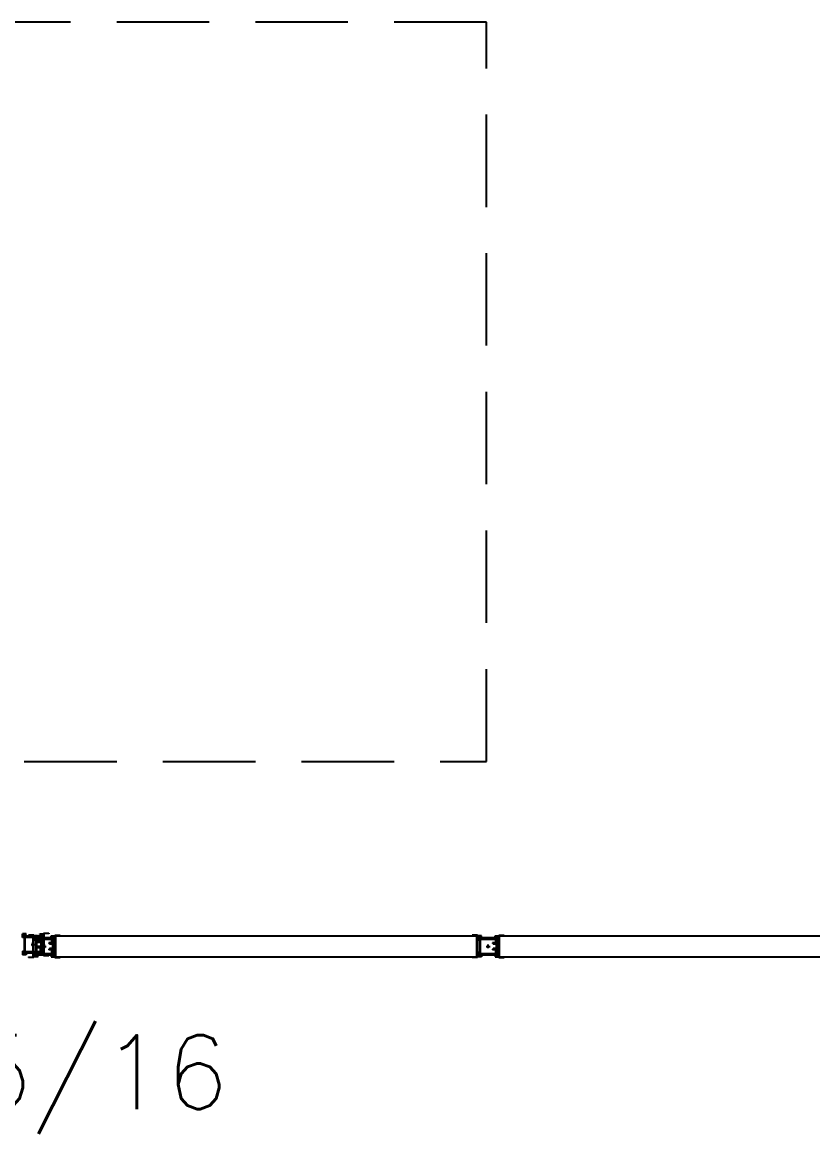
# Model space of a CAD drawing. Header units: centimetres. Extents: x -214 to 72, y 205 to 367.
# Drawn here: x -127.811 to -125.673, y 317.711 to 320.718 of the extents above; entities that cross this region are included whole.
import ezdxf

# ---------------------------------------------------------------- set-up
doc = ezdxf.new("R2010")
doc.units = ezdxf.units.CM
doc.header["$MEASUREMENT"] = 0
doc.linetypes.add('HIDDEN', pattern=[0.375, 0.25, -0.125])
doc.layers.get('0').update_dxf_attribs({"linetype": 'CONTINUOUS'})
for name, color, linetype in [('DIV', 2, 'CONTINUOUS'), ('ENDEREÇO NOVO', 2, 'CONTINUOUS'), ('PROJEÇÃO', 1, 'HIDDEN')]:
    doc.layers.add(name, color=color, linetype=linetype)
doc.styles.add('UNB-100', font='simplex.shx', dxfattribs={"height": 0.2})

# ---------------------------------------------------------------- blocks, each defined once
blk = doc.blocks.new('MTDIV')
for p, q in [((-0.0285, 0.0185), (-0.0285, 0.0285)), ((-0.0185, 0.0285), (-0.0285, 0.0285)), ((-0.0265, 0.0185), (-0.0285, 0.0185)), ((-0.0265, 0.0235), (-0.0265, 0.0265)), ((-0.0265, 0.0265), (-0.0185, 0.0265)), ((-0.0265, 0.0235), (0.0265, 0.0235)), ((-0.0215, 0.0235), (-0.0265, 0.0235)), ((-0.0265, 0.0185), (-0.0265, 0.0215)), ((-0.0265, 0.0215), (-0.0235, 0.0215)), ((-0.0235, 0.0215), (-0.0235, -0.0215)), ((-0.0215, 0.0235), (-0.0215, 0.0215)), ((-0.0215, 0.0215), (0.0215, 0.0215)), ((-0.0215, 0.0195), (0.0195, 0.0195)), ((-0.0215, 0.0195), (-0.0215, -0.0195)), ((-0.0185, 0.0265), (-0.0185, 0.0285)), ((-0.0049, 0), (0.0049, 0)), ((0, -0.0049), (0, 0.0049)), ((0.0195, 0.0095), (0.0115, 0.0095)), ((0.0115, 0.0095), (0.0115, 0.0075)), ((0.0215, 0.0075), (0.0115, 0.0075)), ((0.0135, 0.0075), (0.0135, 0.0055)), ((0.0215, 0.0055), (0.0135, 0.0055)), ((0.0185, 0.0265), (0.0185, 0.0285)), ((0.0185, 0.0285), (0.0285, 0.0285)), ((0.0185, 0.0265), (0.0265, 0.0265)), ((0.0195, 0.0195), (0.0195, 0.0095)), ((0.0215, 0.0235), (0.0215, 0.0075)), ((0.0215, 0.0235), (0.0265, 0.0235)), ((0.0215, 0.0055), (0.0215, -0.0055)), ((0.0235, 0.0215), (0.0235, -0.0215)), ((0.0265, 0.0215), (0.0235, 0.0215)), ((0.0265, 0.0235), (0.0265, 0.0265)), ((0.0265, 0.0185), (0.0265, 0.0215)), ((0.0265, 0.0185), (0.0285, 0.0185)), ((0.0285, 0.0185), (0.0285, 0.0285)), ((-0.0285, -0.0185), (-0.0285, -0.0285)), ((-0.0285, -0.0185), (-0.0265, -0.0185)), ((-0.0185, -0.0285), (-0.0285, -0.0285)), ((-0.0265, -0.0185), (-0.0265, -0.0215)), ((-0.0265, -0.0215), (-0.0235, -0.0215)), ((0.0265, -0.0235), (-0.0265, -0.0235)), ((-0.0265, -0.0235), (-0.0265, -0.0265)), ((-0.0215, -0.0235), (-0.0265, -0.0235)), ((-0.0185, -0.0265), (-0.0265, -0.0265)), ((-0.0215, -0.0195), (0.0195, -0.0195)), ((-0.0215, -0.0215), (0.0215, -0.0215)), ((-0.0215, -0.0215), (-0.0215, -0.0235)), ((-0.0185, -0.0265), (-0.0185, -0.0285)), ((0.0215, -0.0075), (0.0115, -0.0075)), ((0.0115, -0.0075), (0.0115, -0.0095)), ((0.0195, -0.0095), (0.0115, -0.0095)), ((0.0215, -0.0055), (0.0135, -0.0055)), ((0.0135, -0.0055), (0.0135, -0.0075)), ((0.0185, -0.0265), (0.0185, -0.0285)), ((0.0265, -0.0265), (0.0185, -0.0265)), ((0.0185, -0.0285), (0.0285, -0.0285)), ((0.0195, -0.0095), (0.0195, -0.0195)), ((0.0215, -0.0075), (0.0215, -0.0235)), ((0.0215, -0.0235), (0.0265, -0.0235)), ((0.0265, -0.0215), (0.0235, -0.0215)), ((0.0265, -0.0185), (0.0265, -0.0215)), ((0.0285, -0.0185), (0.0265, -0.0185)), ((0.0265, -0.0235), (0.0265, -0.0265)), ((0.0285, -0.0185), (0.0285, -0.0285))]:
    blk.add_line(p, q)
blk = doc.blocks.new('DIV12')
for p, q in [((0.0285, 0.0305), (0.0429, 0.0305)), ((0.0285, 0.0185), (0.0285, 0.0305)), ((0.0429, 0.0305), (0.0429, 0.0285)), ((-0.0051, 0), (0.0051, 0)), ((0, -0.0051), (0, 0.0051)), ((0.0235, 0.0185), (0.0285, 0.0185)), ((0.0235, 0.0185), (0.0235, 0.0165)), ((0.0235, 0.0165), (0.0285, 0.0165)), ((0.0285, -0.0165), (0.0285, 0.0165)), ((0.0305, 0.0285), (1.1695, 0.0285)), ((0.0305, -0.0285), (0.0305, 0.0285)), ((0.0235, -0.0165), (0.0285, -0.0165)), ((0.0235, -0.0165), (0.0235, -0.0185)), ((0.0235, -0.0185), (0.0285, -0.0185)), ((0.0285, -0.0305), (0.0285, -0.0185)), ((0.0305, -0.0285), (1.1695, -0.0285)), ((0.0429, -0.0285), (0.0429, -0.0305)), ((0.0285, -0.0305), (0.0429, -0.0305))]:
    blk.add_line(p, q)

msp = doc.modelspace()

# ---------------------------------------------------------------- linework, layer by layer
at = {"layer": 'DIV'}
for p, q in [((-127.8104, 318.2413), (-127.8104, 318.2513)), ((-127.8004, 318.2513), (-127.8104, 318.2513)), ((-127.8084, 318.2413), (-127.8104, 318.2413)), ((-127.8084, 318.2463), (-127.8084, 318.2493)), ((-127.8084, 318.2493), (-127.8004, 318.2493)), ((-127.8084, 318.2463), (-127.7554, 318.2463)), ((-127.8034, 318.2463), (-127.8084, 318.2463)), ((-127.8084, 318.2413), (-127.8084, 318.2443)), ((-127.8084, 318.2443), (-127.8054, 318.2443)), ((-127.8054, 318.2443), (-127.8054, 318.2013)), ((-127.8034, 318.2463), (-127.8034, 318.2443)), ((-127.8034, 318.2443), (-127.7604, 318.2443)), ((-127.8034, 318.2423), (-127.7624, 318.2423)), ((-127.8034, 318.2423), (-127.8034, 318.2033)), ((-127.8004, 318.2493), (-127.8004, 318.2513)), ((-127.7793, 318.2481), (-127.7937, 318.2481)), ((-127.7937, 318.2481), (-127.7937, 318.2461)), ((-127.7937, 318.2481), (-127.7937, 318.2461)), ((-127.7793, 318.2481), (-127.7937, 318.2481)), ((-127.7937, 318.2481), (-127.7937, 318.2461)), ((-127.7793, 318.2481), (-127.7937, 318.2481)), ((-127.7858, 318.2461), (-127.7813, 318.2461)), ((-127.7813, 318.1891), (-127.7813, 318.2461)), ((-127.7813, 318.1891), (-127.7813, 318.2461)), ((-127.7813, 318.1891), (-127.7813, 318.2461)), ((-127.7793, 318.2361), (-127.7793, 318.2481)), ((-127.7793, 318.2361), (-127.7793, 318.2481)), ((-127.7793, 318.2361), (-127.7793, 318.2481)), ((-127.7693, 318.2461), (-127.7793, 318.2461)), ((-127.7793, 318.2361), (-127.7793, 318.2461)), ((-127.7693, 318.2461), (-127.7793, 318.2461)), ((-127.7793, 318.2361), (-127.7793, 318.2461)), ((-127.7743, 318.2361), (-127.7793, 318.2361)), ((-127.7773, 318.2361), (-127.7793, 318.2361)), ((-127.7743, 318.2361), (-127.7793, 318.2361)), ((-127.7773, 318.2361), (-127.7793, 318.2361)), ((-127.7743, 318.2361), (-127.7793, 318.2361)), ((-127.7793, 318.2011), (-127.7793, 318.2341)), ((-127.7743, 318.2341), (-127.7793, 318.2341)), ((-127.7743, 318.2341), (-127.7793, 318.2341)), ((-127.7793, 318.2011), (-127.7793, 318.2341)), ((-127.7743, 318.2341), (-127.7793, 318.2341)), ((-127.7793, 318.2011), (-127.7793, 318.2341)), ((-127.7773, 318.2441), (-127.7693, 318.2441)), ((-127.7773, 318.2411), (-127.7773, 318.2441)), ((-127.7773, 318.2441), (-127.7693, 318.2441)), ((-127.7773, 318.2411), (-127.7773, 318.2441)), ((-127.7723, 318.2411), (-127.7773, 318.2411)), ((-127.7773, 318.2411), (-127.7243, 318.2411)), ((-127.7723, 318.2411), (-127.7773, 318.2411)), ((-127.7773, 318.2411), (-127.7243, 318.2411)), ((-127.7773, 318.2391), (-127.7743, 318.2391)), ((-127.7773, 318.2361), (-127.7773, 318.2391)), ((-127.7773, 318.2391), (-127.7743, 318.2391)), ((-127.7773, 318.2361), (-127.7773, 318.2391)), ((-127.7743, 318.2391), (-127.7743, 318.1961)), ((-127.7743, 318.2391), (-127.7743, 318.1961)), ((-127.7743, 318.2361), (-127.7743, 318.2341)), ((-127.7743, 318.2361), (-127.7743, 318.2341)), ((-127.7743, 318.2361), (-127.7743, 318.2341)), ((-127.7723, 318.2411), (-127.7723, 318.2391)), ((-127.7723, 318.2411), (-127.7723, 318.2391)), ((-127.7723, 318.2391), (-127.7293, 318.2391)), ((-127.7723, 318.2391), (-127.7293, 318.2391)), ((-127.7723, 318.2371), (-127.7723, 318.1981)), ((-127.7723, 318.2371), (-127.7313, 318.2371)), ((-127.7723, 318.2371), (-127.7723, 318.1981)), ((-127.7723, 318.2371), (-127.7313, 318.2371)), ((-127.7624, 318.2323), (-127.7704, 318.2323)), ((-127.7704, 318.2323), (-127.7704, 318.2303)), ((-127.7604, 318.2303), (-127.7704, 318.2303)), ((-127.7693, 318.2441), (-127.7693, 318.2461)), ((-127.7693, 318.2441), (-127.7693, 318.2461)), ((-127.7684, 318.2303), (-127.7684, 318.2283)), ((-127.7634, 318.2493), (-127.7634, 318.2513)), ((-127.7634, 318.2513), (-127.7534, 318.2513)), ((-127.7634, 318.2493), (-127.7554, 318.2493)), ((-127.7624, 318.2423), (-127.7624, 318.2323)), ((-127.7604, 318.2463), (-127.7604, 318.2303)), ((-127.7604, 318.2463), (-127.7554, 318.2463)), ((-127.7584, 318.2443), (-127.7584, 318.2013)), ((-127.7554, 318.2443), (-127.7584, 318.2443)), ((-127.7584, 318.2415), (-127.7534, 318.2415)), ((-127.7584, 318.2415), (-127.7584, 318.2395)), ((-127.7584, 318.2395), (-127.7534, 318.2395)), ((-127.7554, 318.2463), (-127.7554, 318.2493)), ((-127.7554, 318.2413), (-127.7554, 318.2443)), ((-127.7554, 318.2413), (-127.7534, 318.2413)), ((-127.7534, 318.2535), (-127.739, 318.2535)), ((-127.7534, 318.2415), (-127.7534, 318.2535)), ((-127.7534, 318.2413), (-127.7534, 318.2513)), ((-127.7534, 318.2065), (-127.7534, 318.2395)), ((-127.7514, 318.1945), (-127.7514, 318.2515)), ((-127.739, 318.2535), (-127.739, 318.2515)), ((-127.7323, 318.2461), (-127.7223, 318.2461)), ((-127.7323, 318.2441), (-127.7323, 318.2461)), ((-127.7323, 318.2461), (-127.7223, 318.2461)), ((-127.7323, 318.2441), (-127.7323, 318.2461)), ((-127.7323, 318.2441), (-127.7243, 318.2441)), ((-127.7323, 318.2441), (-127.7243, 318.2441)), ((-127.7313, 318.2371), (-127.7313, 318.2271)), ((-127.7313, 318.2371), (-127.7313, 318.2271)), ((-127.7293, 318.2411), (-127.7243, 318.2411)), ((-127.7293, 318.2411), (-127.7293, 318.2251)), ((-127.7293, 318.2411), (-127.7243, 318.2411)), ((-127.7293, 318.2411), (-127.7293, 318.2251)), ((-127.7243, 318.2391), (-127.7273, 318.2391)), ((-127.7273, 318.2391), (-127.7273, 318.1961)), ((-127.7243, 318.2391), (-127.7273, 318.2391)), ((-127.7273, 318.2391), (-127.7273, 318.1961)), ((-127.7273, 318.2361), (-127.7273, 318.2341)), ((-127.7273, 318.2361), (-127.7223, 318.2361)), ((-127.7273, 318.2361), (-127.7273, 318.2341)), ((-127.7273, 318.2361), (-127.7223, 318.2361)), ((-127.7273, 318.2341), (-127.7223, 318.2341)), ((-127.7273, 318.2341), (-127.7223, 318.2341)), ((-127.7243, 318.2411), (-127.7243, 318.2441)), ((-127.7243, 318.2411), (-127.7243, 318.2441)), ((-127.7243, 318.2361), (-127.7243, 318.2391)), ((-127.7243, 318.2361), (-127.7243, 318.2391)), ((-127.7243, 318.2361), (-127.7223, 318.2361)), ((-127.7243, 318.2361), (-127.7223, 318.2361)), ((-127.7223, 318.2361), (-127.7223, 318.2481)), ((-127.7223, 318.2481), (-127.7079, 318.2481)), ((-127.7223, 318.2361), (-127.7223, 318.2481)), ((-127.7223, 318.2481), (-127.7079, 318.2481)), ((-127.7223, 318.2361), (-127.7223, 318.2461)), ((-127.7223, 318.2361), (-127.7223, 318.2461)), ((-127.7223, 318.2011), (-127.7223, 318.2341)), ((-127.7223, 318.2011), (-127.7223, 318.2341)), ((-127.7203, 318.1891), (-127.7203, 318.2461)), ((-127.7203, 318.1891), (-127.7203, 318.2461)), ((-127.7203, 318.2461), (-126.5813, 318.2461)), ((-127.7203, 318.2461), (-126.5813, 318.2461)), ((-127.7079, 318.2481), (-127.7079, 318.2461)), ((-127.7079, 318.2481), (-127.7079, 318.2461)), ((-126.5793, 318.2481), (-126.5937, 318.2481)), ((-126.5937, 318.2481), (-126.5937, 318.2461)), ((-126.5793, 318.2481), (-126.5937, 318.2481)), ((-126.5937, 318.2481), (-126.5937, 318.2461)), ((-126.5813, 318.1891), (-126.5813, 318.2461)), ((-126.5813, 318.1891), (-126.5813, 318.2461)), ((-126.5793, 318.2361), (-126.5793, 318.2481)), ((-126.5793, 318.2361), (-126.5793, 318.2481)), ((-126.5693, 318.2461), (-126.5793, 318.2461)), ((-126.5793, 318.2361), (-126.5793, 318.2461)), ((-126.5693, 318.2461), (-126.5793, 318.2461)), ((-126.5793, 318.2361), (-126.5793, 318.2461)), ((-126.5773, 318.2361), (-126.5793, 318.2361)), ((-126.5743, 318.2361), (-126.5793, 318.2361)), ((-126.5773, 318.2361), (-126.5793, 318.2361)), ((-126.5743, 318.2361), (-126.5793, 318.2361)), ((-126.5793, 318.2011), (-126.5793, 318.2341)), ((-126.5743, 318.2341), (-126.5793, 318.2341)), ((-126.5793, 318.2011), (-126.5793, 318.2341)), ((-126.5743, 318.2341), (-126.5793, 318.2341)), ((-126.5773, 318.2441), (-126.5693, 318.2441)), ((-126.5773, 318.2411), (-126.5773, 318.2441)), ((-126.5773, 318.2441), (-126.5693, 318.2441)), ((-126.5773, 318.2411), (-126.5773, 318.2441)), ((-126.5723, 318.2411), (-126.5773, 318.2411)), ((-126.5773, 318.2411), (-126.5243, 318.2411)), ((-126.5723, 318.2411), (-126.5773, 318.2411)), ((-126.5773, 318.2411), (-126.5243, 318.2411)), ((-126.5773, 318.2391), (-126.5743, 318.2391)), ((-126.5773, 318.2361), (-126.5773, 318.2391)), ((-126.5773, 318.2391), (-126.5743, 318.2391)), ((-126.5773, 318.2361), (-126.5773, 318.2391)), ((-126.5743, 318.2391), (-126.5743, 318.1961)), ((-126.5743, 318.2391), (-126.5743, 318.1961)), ((-126.5743, 318.2361), (-126.5743, 318.2341)), ((-126.5743, 318.2361), (-126.5743, 318.2341)), ((-126.5723, 318.2411), (-126.5723, 318.2391)), ((-126.5723, 318.2411), (-126.5723, 318.2391)), ((-126.5723, 318.2391), (-126.5293, 318.2391)), ((-126.5723, 318.2391), (-126.5293, 318.2391)), ((-126.5723, 318.2371), (-126.5723, 318.1981)), ((-126.5723, 318.2371), (-126.5313, 318.2371)), ((-126.5723, 318.2371), (-126.5723, 318.1981)), ((-126.5723, 318.2371), (-126.5313, 318.2371)), ((-126.5693, 318.2441), (-126.5693, 318.2461)), ((-126.5693, 318.2441), (-126.5693, 318.2461)), ((-126.5323, 318.2461), (-126.5223, 318.2461)), ((-126.5323, 318.2441), (-126.5323, 318.2461)), ((-126.5323, 318.2461), (-126.5223, 318.2461)), ((-126.5323, 318.2441), (-126.5323, 318.2461)), ((-126.5323, 318.2441), (-126.5243, 318.2441)), ((-126.5323, 318.2441), (-126.5243, 318.2441)), ((-126.5313, 318.2371), (-126.5313, 318.2271)), ((-126.5313, 318.2371), (-126.5313, 318.2271)), ((-126.5293, 318.2411), (-126.5243, 318.2411)), ((-126.5293, 318.2411), (-126.5293, 318.2251)), ((-126.5293, 318.2411), (-126.5243, 318.2411)), ((-126.5293, 318.2411), (-126.5293, 318.2251)), ((-126.5243, 318.2391), (-126.5273, 318.2391)), ((-126.5273, 318.2391), (-126.5273, 318.1961)), ((-126.5243, 318.2391), (-126.5273, 318.2391)), ((-126.5273, 318.2391), (-126.5273, 318.1961)), ((-126.5273, 318.2361), (-126.5273, 318.2341)), ((-126.5273, 318.2361), (-126.5223, 318.2361)), ((-126.5273, 318.2361), (-126.5273, 318.2341)), ((-126.5273, 318.2361), (-126.5223, 318.2361)), ((-126.5273, 318.2341), (-126.5223, 318.2341)), ((-126.5273, 318.2341), (-126.5223, 318.2341)), ((-126.5243, 318.2411), (-126.5243, 318.2441)), ((-126.5243, 318.2411), (-126.5243, 318.2441)), ((-126.5243, 318.2361), (-126.5243, 318.2391)), ((-126.5243, 318.2361), (-126.5243, 318.2391)), ((-126.5243, 318.2361), (-126.5223, 318.2361)), ((-126.5243, 318.2361), (-126.5223, 318.2361)), ((-126.5223, 318.2361), (-126.5223, 318.2481)), ((-126.5223, 318.2481), (-126.5079, 318.2481)), ((-126.5223, 318.2361), (-126.5223, 318.2481)), ((-126.5223, 318.2481), (-126.5079, 318.2481)), ((-126.5223, 318.2361), (-126.5223, 318.2461)), ((-126.5223, 318.2361), (-126.5223, 318.2461)), ((-126.5223, 318.2011), (-126.5223, 318.2341)), ((-126.5223, 318.2011), (-126.5223, 318.2341)), ((-126.5203, 318.1891), (-126.5203, 318.2461)), ((-126.5203, 318.2461), (-125.3813, 318.2461)), ((-126.5203, 318.1891), (-126.5203, 318.2461)), ((-126.5203, 318.2461), (-125.3813, 318.2461)), ((-126.5079, 318.2481), (-126.5079, 318.2461)), ((-126.5079, 318.2481), (-126.5079, 318.2461)), ((-127.8104, 318.2043), (-127.8104, 318.1943)), ((-127.8104, 318.2043), (-127.8084, 318.2043)), ((-127.8084, 318.2043), (-127.8084, 318.2013)), ((-127.8084, 318.2013), (-127.8054, 318.2013)), ((-127.7554, 318.1993), (-127.8084, 318.1993)), ((-127.8084, 318.1993), (-127.8084, 318.1963)), ((-127.8034, 318.1993), (-127.8084, 318.1993)), ((-127.8034, 318.2033), (-127.7624, 318.2033)), ((-127.8034, 318.2013), (-127.7604, 318.2013)), ((-127.8034, 318.2013), (-127.8034, 318.1993)), ((-127.787, 318.223), (-127.7768, 318.223)), ((-127.7868, 318.2228), (-127.7769, 318.2228)), ((-127.7819, 318.2179), (-127.7819, 318.2281)), ((-127.7819, 318.2179), (-127.7819, 318.2277)), ((-127.7743, 318.2011), (-127.7793, 318.2011)), ((-127.7743, 318.2011), (-127.7793, 318.2011)), ((-127.7743, 318.2011), (-127.7793, 318.2011)), ((-127.7793, 318.1871), (-127.7793, 318.1991)), ((-127.7743, 318.1991), (-127.7793, 318.1991)), ((-127.7793, 318.1991), (-127.7773, 318.1991)), ((-127.7793, 318.1991), (-127.7793, 318.1891)), ((-127.7743, 318.1991), (-127.7793, 318.1991)), ((-127.7793, 318.1871), (-127.7793, 318.1991)), ((-127.7793, 318.1991), (-127.7773, 318.1991)), ((-127.7793, 318.1991), (-127.7793, 318.1891)), ((-127.7743, 318.1991), (-127.7793, 318.1991)), ((-127.7793, 318.1871), (-127.7793, 318.1991)), ((-127.7773, 318.1991), (-127.7773, 318.1961)), ((-127.7773, 318.1991), (-127.7773, 318.1961)), ((-127.7743, 318.2011), (-127.7743, 318.1991)), ((-127.7743, 318.2011), (-127.7743, 318.1991)), ((-127.7743, 318.2011), (-127.7743, 318.1991)), ((-127.7604, 318.2153), (-127.7704, 318.2153)), ((-127.7704, 318.2153), (-127.7704, 318.2133)), ((-127.7624, 318.2133), (-127.7704, 318.2133)), ((-127.7604, 318.2283), (-127.7684, 318.2283)), ((-127.7604, 318.2173), (-127.7684, 318.2173)), ((-127.7684, 318.2173), (-127.7684, 318.2153)), ((-127.7624, 318.2133), (-127.7624, 318.2033)), ((-127.7604, 318.2283), (-127.7604, 318.2173)), ((-127.7604, 318.2153), (-127.7604, 318.1993)), ((-127.7604, 318.1993), (-127.7554, 318.1993)), ((-127.7584, 318.2065), (-127.7534, 318.2065)), ((-127.7584, 318.2065), (-127.7584, 318.2045)), ((-127.7584, 318.2045), (-127.7534, 318.2045)), ((-127.7554, 318.2013), (-127.7584, 318.2013)), ((-127.7559, 318.2176), (-127.7457, 318.2176)), ((-127.7559, 318.2176), (-127.7457, 318.2176)), ((-127.7559, 318.2176), (-127.7457, 318.2176)), ((-127.7559, 318.2176), (-127.7457, 318.2176)), ((-127.7559, 318.2176), (-127.7457, 318.2176)), ((-127.7557, 318.2176), (-127.7458, 318.2176)), ((-127.7557, 318.2176), (-127.7458, 318.2176)), ((-127.7554, 318.2043), (-127.7554, 318.2013)), ((-127.7534, 318.2043), (-127.7554, 318.2043)), ((-127.7554, 318.1993), (-127.7554, 318.1963)), ((-127.7534, 318.1925), (-127.7534, 318.2045)), ((-127.7534, 318.2043), (-127.7534, 318.1943)), ((-127.7508, 318.2125), (-127.7508, 318.2227)), ((-127.7508, 318.2125), (-127.7508, 318.2227)), ((-127.7508, 318.2125), (-127.7508, 318.2227)), ((-127.7508, 318.2125), (-127.7508, 318.2227)), ((-127.7508, 318.2125), (-127.7508, 318.2227)), ((-127.7508, 318.2126), (-127.7508, 318.2225)), ((-127.7508, 318.2126), (-127.7508, 318.2225)), ((-127.7393, 318.2271), (-127.7393, 318.2251)), ((-127.7313, 318.2271), (-127.7393, 318.2271)), ((-127.7393, 318.2271), (-127.7393, 318.2251)), ((-127.7313, 318.2271), (-127.7393, 318.2271)), ((-127.7293, 318.2251), (-127.7393, 318.2251)), ((-127.7293, 318.2251), (-127.7393, 318.2251)), ((-127.7393, 318.2101), (-127.7393, 318.2081)), ((-127.7293, 318.2101), (-127.7393, 318.2101)), ((-127.7393, 318.2101), (-127.7393, 318.2081)), ((-127.7293, 318.2101), (-127.7393, 318.2101)), ((-127.7313, 318.2081), (-127.7393, 318.2081)), ((-127.7313, 318.2081), (-127.7393, 318.2081)), ((-127.7373, 318.2251), (-127.7373, 318.2231)), ((-127.7373, 318.2251), (-127.7373, 318.2231)), ((-127.7293, 318.2231), (-127.7373, 318.2231)), ((-127.7293, 318.2231), (-127.7373, 318.2231)), ((-127.7373, 318.2121), (-127.7373, 318.2101)), ((-127.7293, 318.2121), (-127.7373, 318.2121)), ((-127.7373, 318.2121), (-127.7373, 318.2101)), ((-127.7293, 318.2121), (-127.7373, 318.2121)), ((-127.7313, 318.2081), (-127.7313, 318.1981)), ((-127.7313, 318.2081), (-127.7313, 318.1981)), ((-127.7293, 318.2231), (-127.7293, 318.2121)), ((-127.7293, 318.2231), (-127.7293, 318.2121)), ((-127.7293, 318.2101), (-127.7293, 318.1941)), ((-127.7293, 318.2101), (-127.7293, 318.1941)), ((-127.7273, 318.2011), (-127.7273, 318.1991)), ((-127.7273, 318.2011), (-127.7223, 318.2011)), ((-127.7273, 318.2011), (-127.7273, 318.1991)), ((-127.7273, 318.2011), (-127.7223, 318.2011)), ((-127.7273, 318.1991), (-127.7223, 318.1991)), ((-127.7273, 318.1991), (-127.7223, 318.1991)), ((-127.7223, 318.1991), (-127.7243, 318.1991)), ((-127.7243, 318.1991), (-127.7243, 318.1961)), ((-127.7223, 318.1991), (-127.7243, 318.1991)), ((-127.7243, 318.1991), (-127.7243, 318.1961)), ((-127.7223, 318.1991), (-127.7223, 318.1891)), ((-127.7223, 318.1871), (-127.7223, 318.1991)), ((-127.7223, 318.1991), (-127.7223, 318.1891)), ((-127.7223, 318.1871), (-127.7223, 318.1991)), ((-126.5743, 318.2011), (-126.5793, 318.2011)), ((-126.5743, 318.2011), (-126.5793, 318.2011)), ((-126.5793, 318.1991), (-126.5773, 318.1991)), ((-126.5793, 318.1991), (-126.5793, 318.1891)), ((-126.5793, 318.1871), (-126.5793, 318.1991)), ((-126.5743, 318.1991), (-126.5793, 318.1991)), ((-126.5793, 318.1991), (-126.5773, 318.1991)), ((-126.5793, 318.1991), (-126.5793, 318.1891)), ((-126.5793, 318.1871), (-126.5793, 318.1991)), ((-126.5743, 318.1991), (-126.5793, 318.1991)), ((-126.5773, 318.1991), (-126.5773, 318.1961)), ((-126.5773, 318.1991), (-126.5773, 318.1961)), ((-126.5743, 318.2011), (-126.5743, 318.1991)), ((-126.5743, 318.2011), (-126.5743, 318.1991)), ((-126.5559, 318.2176), (-126.5457, 318.2176)), ((-126.5559, 318.2176), (-126.5457, 318.2176)), ((-126.5559, 318.2176), (-126.5457, 318.2176)), ((-126.5559, 318.2176), (-126.5457, 318.2176)), ((-126.5557, 318.2176), (-126.5458, 318.2176)), ((-126.5557, 318.2176), (-126.5458, 318.2176)), ((-126.5508, 318.2125), (-126.5508, 318.2227)), ((-126.5508, 318.2125), (-126.5508, 318.2227)), ((-126.5508, 318.2125), (-126.5508, 318.2227)), ((-126.5508, 318.2125), (-126.5508, 318.2227)), ((-126.5508, 318.2126), (-126.5508, 318.2225)), ((-126.5508, 318.2126), (-126.5508, 318.2225)), ((-126.5393, 318.2271), (-126.5393, 318.2251)), ((-126.5313, 318.2271), (-126.5393, 318.2271)), ((-126.5393, 318.2271), (-126.5393, 318.2251)), ((-126.5313, 318.2271), (-126.5393, 318.2271)), ((-126.5293, 318.2251), (-126.5393, 318.2251)), ((-126.5293, 318.2251), (-126.5393, 318.2251)), ((-126.5393, 318.2101), (-126.5393, 318.2081)), ((-126.5293, 318.2101), (-126.5393, 318.2101)), ((-126.5393, 318.2101), (-126.5393, 318.2081)), ((-126.5293, 318.2101), (-126.5393, 318.2101)), ((-126.5313, 318.2081), (-126.5393, 318.2081)), ((-126.5313, 318.2081), (-126.5393, 318.2081)), ((-126.5373, 318.2251), (-126.5373, 318.2231)), ((-126.5373, 318.2251), (-126.5373, 318.2231)), ((-126.5293, 318.2231), (-126.5373, 318.2231)), ((-126.5293, 318.2231), (-126.5373, 318.2231)), ((-126.5373, 318.2121), (-126.5373, 318.2101)), ((-126.5293, 318.2121), (-126.5373, 318.2121)), ((-126.5373, 318.2121), (-126.5373, 318.2101)), ((-126.5293, 318.2121), (-126.5373, 318.2121)), ((-126.5313, 318.2081), (-126.5313, 318.1981)), ((-126.5313, 318.2081), (-126.5313, 318.1981)), ((-126.5293, 318.2231), (-126.5293, 318.2121)), ((-126.5293, 318.2231), (-126.5293, 318.2121)), ((-126.5293, 318.2101), (-126.5293, 318.1941)), ((-126.5293, 318.2101), (-126.5293, 318.1941)), ((-126.5273, 318.2011), (-126.5273, 318.1991)), ((-126.5273, 318.2011), (-126.5223, 318.2011)), ((-126.5273, 318.2011), (-126.5273, 318.1991)), ((-126.5273, 318.2011), (-126.5223, 318.2011)), ((-126.5273, 318.1991), (-126.5223, 318.1991)), ((-126.5273, 318.1991), (-126.5223, 318.1991)), ((-126.5223, 318.1991), (-126.5243, 318.1991)), ((-126.5243, 318.1991), (-126.5243, 318.1961)), ((-126.5223, 318.1991), (-126.5243, 318.1991)), ((-126.5243, 318.1991), (-126.5243, 318.1961)), ((-126.5223, 318.1991), (-126.5223, 318.1891)), ((-126.5223, 318.1871), (-126.5223, 318.1991)), ((-126.5223, 318.1991), (-126.5223, 318.1891)), ((-126.5223, 318.1871), (-126.5223, 318.1991)), ((-127.8004, 318.1943), (-127.8104, 318.1943)), ((-127.8004, 318.1963), (-127.8084, 318.1963)), ((-127.8004, 318.1963), (-127.8004, 318.1943)), ((-127.7937, 318.1891), (-127.7937, 318.1871)), ((-127.7937, 318.1891), (-127.7937, 318.1871)), ((-127.7937, 318.1891), (-127.7937, 318.1871)), ((-127.7793, 318.1871), (-127.7937, 318.1871)), ((-127.7793, 318.1871), (-127.7937, 318.1871)), ((-127.7793, 318.1871), (-127.7937, 318.1871)), ((-127.7678, 318.1891), (-127.7813, 318.1891)), ((-127.7693, 318.1891), (-127.7793, 318.1891)), ((-127.7693, 318.1891), (-127.7793, 318.1891)), ((-127.7773, 318.1961), (-127.7743, 318.1961)), ((-127.7773, 318.1961), (-127.7743, 318.1961)), ((-127.7723, 318.1941), (-127.7773, 318.1941)), ((-127.7773, 318.1941), (-127.7773, 318.1911)), ((-127.7243, 318.1941), (-127.7773, 318.1941)), ((-127.7723, 318.1941), (-127.7773, 318.1941)), ((-127.7773, 318.1941), (-127.7773, 318.1911)), ((-127.7243, 318.1941), (-127.7773, 318.1941)), ((-127.7693, 318.1911), (-127.7773, 318.1911)), ((-127.7693, 318.1911), (-127.7773, 318.1911)), ((-127.7723, 318.1981), (-127.7313, 318.1981)), ((-127.7723, 318.1981), (-127.7313, 318.1981)), ((-127.7723, 318.1961), (-127.7723, 318.1941)), ((-127.7723, 318.1961), (-127.7293, 318.1961)), ((-127.7723, 318.1961), (-127.7723, 318.1941)), ((-127.7723, 318.1961), (-127.7293, 318.1961)), ((-127.7693, 318.1911), (-127.7693, 318.1891)), ((-127.7693, 318.1911), (-127.7693, 318.1891)), ((-127.7634, 318.1963), (-127.7634, 318.1943)), ((-127.7554, 318.1963), (-127.7634, 318.1963)), ((-127.7634, 318.1943), (-127.7534, 318.1943)), ((-127.7534, 318.1925), (-127.739, 318.1925)), ((-127.739, 318.1945), (-127.739, 318.1925)), ((-127.7243, 318.1911), (-127.7323, 318.1911)), ((-127.7323, 318.1911), (-127.7323, 318.1891)), ((-127.7243, 318.1911), (-127.7323, 318.1911)), ((-127.7323, 318.1911), (-127.7323, 318.1891)), ((-127.7323, 318.1891), (-127.7223, 318.1891)), ((-127.7323, 318.1891), (-127.7223, 318.1891)), ((-127.7293, 318.1941), (-127.7243, 318.1941)), ((-127.7293, 318.1941), (-127.7243, 318.1941)), ((-127.7243, 318.1961), (-127.7273, 318.1961)), ((-127.7243, 318.1961), (-127.7273, 318.1961)), ((-127.7243, 318.1941), (-127.7243, 318.1911)), ((-127.7243, 318.1941), (-127.7243, 318.1911)), ((-127.7223, 318.1871), (-127.7079, 318.1871)), ((-127.7223, 318.1871), (-127.7079, 318.1871)), ((-127.7203, 318.1891), (-126.5813, 318.1891)), ((-127.7203, 318.1891), (-126.5813, 318.1891)), ((-127.7079, 318.1891), (-127.7079, 318.1871)), ((-127.7079, 318.1891), (-127.7079, 318.1871)), ((-126.5937, 318.1891), (-126.5937, 318.1871)), ((-126.5937, 318.1891), (-126.5937, 318.1871)), ((-126.5793, 318.1871), (-126.5937, 318.1871)), ((-126.5793, 318.1871), (-126.5937, 318.1871)), ((-126.5693, 318.1891), (-126.5793, 318.1891)), ((-126.5693, 318.1891), (-126.5793, 318.1891)), ((-126.5773, 318.1961), (-126.5743, 318.1961)), ((-126.5773, 318.1961), (-126.5743, 318.1961)), ((-126.5723, 318.1941), (-126.5773, 318.1941)), ((-126.5773, 318.1941), (-126.5773, 318.1911)), ((-126.5243, 318.1941), (-126.5773, 318.1941)), ((-126.5723, 318.1941), (-126.5773, 318.1941)), ((-126.5773, 318.1941), (-126.5773, 318.1911)), ((-126.5243, 318.1941), (-126.5773, 318.1941)), ((-126.5693, 318.1911), (-126.5773, 318.1911)), ((-126.5693, 318.1911), (-126.5773, 318.1911)), ((-126.5723, 318.1981), (-126.5313, 318.1981)), ((-126.5723, 318.1981), (-126.5313, 318.1981)), ((-126.5723, 318.1961), (-126.5723, 318.1941)), ((-126.5723, 318.1961), (-126.5293, 318.1961)), ((-126.5723, 318.1961), (-126.5723, 318.1941)), ((-126.5723, 318.1961), (-126.5293, 318.1961)), ((-126.5693, 318.1911), (-126.5693, 318.1891)), ((-126.5693, 318.1911), (-126.5693, 318.1891)), ((-126.5243, 318.1911), (-126.5323, 318.1911)), ((-126.5323, 318.1911), (-126.5323, 318.1891)), ((-126.5243, 318.1911), (-126.5323, 318.1911)), ((-126.5323, 318.1911), (-126.5323, 318.1891)), ((-126.5323, 318.1891), (-126.5223, 318.1891)), ((-126.5323, 318.1891), (-126.5223, 318.1891)), ((-126.5293, 318.1941), (-126.5243, 318.1941)), ((-126.5293, 318.1941), (-126.5243, 318.1941)), ((-126.5243, 318.1961), (-126.5273, 318.1961)), ((-126.5243, 318.1961), (-126.5273, 318.1961)), ((-126.5243, 318.1941), (-126.5243, 318.1911)), ((-126.5243, 318.1941), (-126.5243, 318.1911)), ((-126.5223, 318.1871), (-126.5079, 318.1871)), ((-126.5223, 318.1871), (-126.5079, 318.1871)), ((-126.5203, 318.1891), (-125.3813, 318.1891)), ((-126.5203, 318.1891), (-125.3813, 318.1891)), ((-126.5079, 318.1891), (-126.5079, 318.1871)), ((-126.5079, 318.1891), (-126.5079, 318.1871))]:
    msp.add_line(p, q, dxfattribs=at)
at = {"layer": 'PROJEÇÃO'}
for p, q in [((-126.5553, 320.7176), (-128.5553, 320.7176)), ((-126.5553, 318.7176), (-126.5553, 320.7176)), ((-128.5553, 318.7176), (-126.5553, 318.7176))]:
    msp.add_line(p, q, dxfattribs=at)

# ---------------------------------------------------------------- block references
at = {"layer": 'DIV'}
for name, p in [('MTDIV', (-127.7508, 318.2176)), ('DIV12', (-127.7508, 318.2176)), ('MTDIV', (-126.5508, 318.2176)), ('DIV12', (-126.5508, 318.2176))]:
    msp.add_blockref(name, p, dxfattribs=at)

# ---------------------------------------------------------------- texts
at = {"layer": 'ENDEREÇO NOVO', "style": 'UNB-100'}
msp.add_text('ET-65/16', height=0.2, dxfattribs=at).set_placement((-128.6495, 317.7773))

doc.saveas('drawing.dxf')
